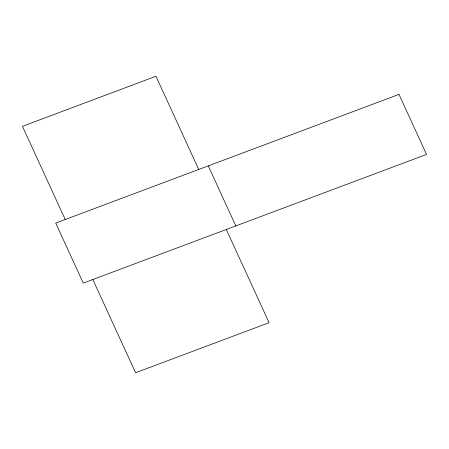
<?xml version="1.0" encoding="UTF-8"?>
<svg xmlns="http://www.w3.org/2000/svg" width="449" height="449" viewBox="0 0 449 449"><rect width="100%" height="100%" fill="white"/><g stroke="black" fill="none" stroke-linecap="round" stroke-linejoin="round"><path stroke-width="0.67" d="M208.274 165.883L235.837 225.92M198.739 169.458L155.949 76.268L22.45 126.315L65.24 219.505M226.302 229.495L269.091 322.685L135.598 372.732L92.808 279.542M398.981 94.397L55.704 223.08L83.273 283.117L426.55 154.428L398.981 94.397"/></g></svg>
